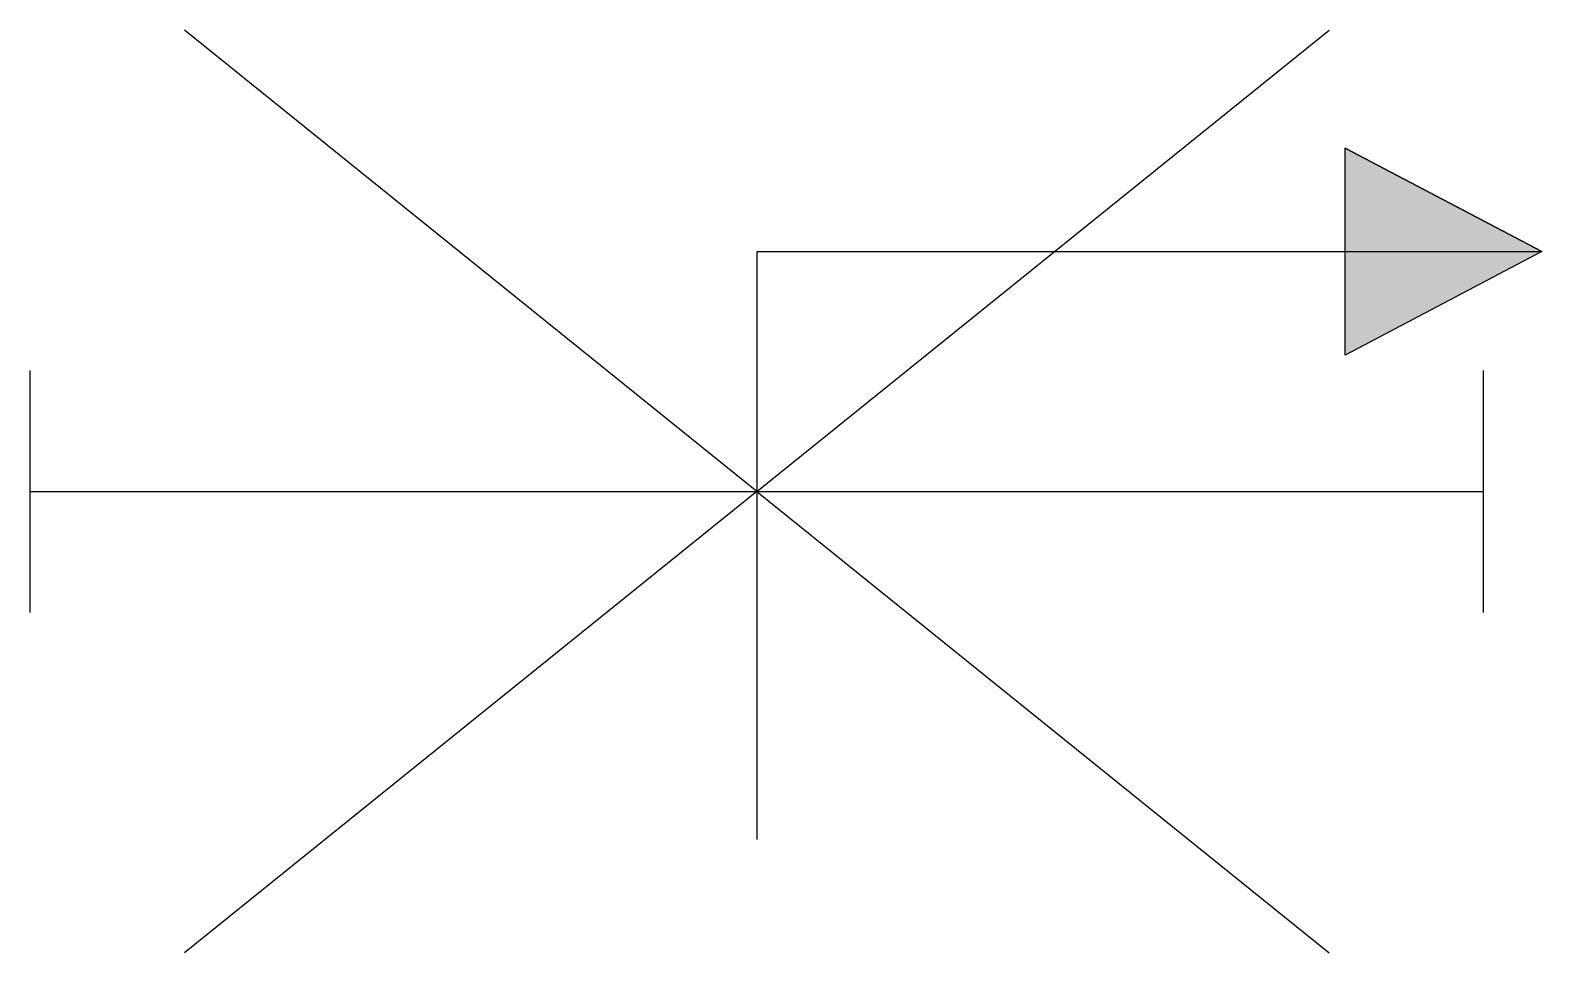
# Model space of a CAD drawing. Header units: metres. Extents: x -1.5 to 1.62, y -0.95 to 0.95.
import ezdxf

# ---------------------------------------------------------------- set-up
doc = ezdxf.new("R2010")
doc.units = ezdxf.units.M
doc.header["$LTSCALE"] = 0.2

msp = doc.modelspace()

# ---------------------------------------------------------------- hatches: boundary and pattern name
msp.add_hatch(color=256).paths.add_polyline_path([(1.2146, 0.7085), (1.6204, 0.495), (1.2146, 0.2815)])

# ---------------------------------------------------------------- linework, layer by layer
at = {"color": 0}
for q in [(-1.1812, 0.952), (1.1812, 0.952), (-1.1812, -0.952), (1.1812, -0.952)]:
    msp.add_line((0, 0), q, dxfattribs=at)
for p, q in [((1.6204, 0.495), (1.2146, 0.7085)), ((0, 0.495), (0, -0.7182)), ((0, 0.495), (1.6204, 0.495)), ((1.6204, 0.495), (1.2146, 0.2815)), ((-1.5, -0.25), (-1.5, 0.25)), ((1.5, -0.25), (1.5, 0.25)), ((-1.5, 0), (1.5, 0))]:
    msp.add_line(p, q)
at = {"flags": 128}
msp.add_lwpolyline([(1.2146, 0.7085), (1.6204, 0.495), (1.2146, 0.2815)], close=True, dxfattribs=at)

doc.saveas('drawing.dxf')
